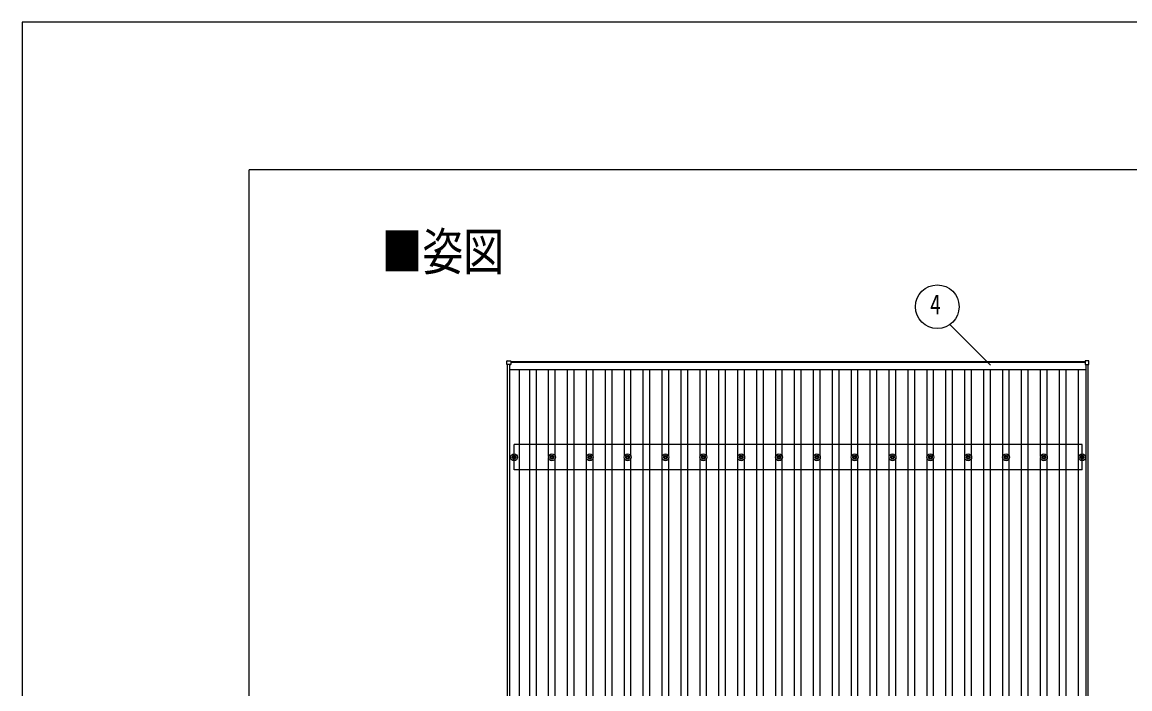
# Model space of a CAD drawing. Units: millimetres, scale not verified. Extents: x -16820 to 16820, y -11880 to 11880.
# Drawn here: x -16820 to -10965, y 8355 to 11880 of the extents above; entities that cross this region are included whole.
import ezdxf
from ezdxf.enums import TextEntityAlignment as Align

# ---------------------------------------------------------------- set-up
doc = ezdxf.new("R2010")
doc.units = ezdxf.units.MM
doc.header["$LTSCALE"] = 50
for name, color, linetype in [('0-2_USER1', 3, 'Continuous'), ('0-5_YKK_13', 4, 'Continuous'), ('0-6_YKK_A1', 4, 'Continuous'), ('0-7_YKK_D', 6, 'Continuous'), ('0-8_YKK_ZWAK', 7, 'Continuous')]:
    doc.layers.add(name, color=color, linetype=linetype)
doc.styles.add('ＭＳ ゴシック', font='')
doc.styles.get('ＭＳ ゴシック').set_extended_font_data('MS Gothic')

msp = doc.modelspace()

# ---------------------------------------------------------------- linework, layer by layer
at = {"layer": '0-5_YKK_13'}
for p, q in [((-14257.72, 10070.32), (-14257.72, 10088.32)), ((-14256.72, 10089.32), (-14238.72, 10089.32)), ((-14237.72, 10088.32), (-14237.72, 10070.32)), ((-11201.12, 10088.32), (-11201.12, 10070.32)), ((-11182.12, 10089.32), (-11200.12, 10089.32)), ((-11181.12, 10070.32), (-11181.12, 10088.32)), ((-14238.72, 10069.32), (-14256.72, 10069.32)), ((-11200.12, 10069.32), (-11182.12, 10069.32)), ((-14229.42, 9581.35), (-14225, 9581.35)), ((-14229.42, 9577.85), (-14225, 9577.85)), ((-14221.17, 9589.6), (-14221.17, 9585.18)), ((-14221.17, 9574.02), (-14221.17, 9569.6)), ((-14217.67, 9589.6), (-14217.67, 9585.18)), ((-14217.67, 9574.02), (-14217.67, 9569.6)), ((-14213.84, 9581.35), (-14209.42, 9581.35)), ((-14213.84, 9577.85), (-14209.42, 9577.85)), ((-14029.42, 9581.35), (-14025, 9581.35)), ((-14029.42, 9577.85), (-14025, 9577.85)), ((-14021.17, 9589.6), (-14021.17, 9585.18)), ((-14021.17, 9574.02), (-14021.17, 9569.6)), ((-14017.67, 9589.6), (-14017.67, 9585.18)), ((-14017.67, 9574.02), (-14017.67, 9569.6)), ((-14013.84, 9581.35), (-14009.42, 9581.35)), ((-14013.84, 9577.85), (-14009.42, 9577.85)), ((-13829.42, 9581.35), (-13825.01, 9581.35)), ((-13829.42, 9577.85), (-13825.01, 9577.85)), ((-13821.17, 9589.6), (-13821.17, 9585.18)), ((-13821.17, 9574.02), (-13821.17, 9569.6)), ((-13817.67, 9589.6), (-13817.67, 9585.18)), ((-13817.67, 9574.02), (-13817.67, 9569.6)), ((-13813.84, 9581.35), (-13809.43, 9581.35)), ((-13813.84, 9577.85), (-13809.43, 9577.85)), ((-13629.42, 9581.35), (-13625.01, 9581.35)), ((-13629.42, 9577.85), (-13625.01, 9577.85)), ((-13621.17, 9589.6), (-13621.17, 9585.18)), ((-13621.17, 9574.02), (-13621.17, 9569.6)), ((-13617.67, 9589.6), (-13617.67, 9585.18)), ((-13617.67, 9574.02), (-13617.67, 9569.6)), ((-13613.84, 9581.35), (-13609.43, 9581.35)), ((-13613.84, 9577.85), (-13609.43, 9577.85)), ((-13429.42, 9581.35), (-13425.01, 9581.35)), ((-13429.42, 9577.85), (-13425.01, 9577.85)), ((-13421.17, 9589.6), (-13421.17, 9585.18)), ((-13421.17, 9574.02), (-13421.17, 9569.6)), ((-13417.67, 9589.6), (-13417.67, 9585.18)), ((-13417.67, 9574.02), (-13417.67, 9569.6)), ((-13413.84, 9581.35), (-13409.43, 9581.35)), ((-13413.84, 9577.85), (-13409.43, 9577.85)), ((-13229.42, 9581.35), (-13225.01, 9581.35)), ((-13229.42, 9577.85), (-13225.01, 9577.85)), ((-13221.17, 9589.6), (-13221.17, 9585.18)), ((-13221.17, 9574.02), (-13221.17, 9569.6)), ((-13217.67, 9589.6), (-13217.67, 9585.18)), ((-13217.67, 9574.02), (-13217.67, 9569.6)), ((-13213.84, 9581.35), (-13209.43, 9581.35)), ((-13213.84, 9577.85), (-13209.43, 9577.85)), ((-13029.42, 9581.35), (-13025.01, 9581.35)), ((-13029.42, 9577.85), (-13025.01, 9577.85)), ((-13021.17, 9589.6), (-13021.17, 9585.18)), ((-13021.17, 9574.02), (-13021.17, 9569.6)), ((-13017.67, 9589.6), (-13017.67, 9585.18)), ((-13017.67, 9574.02), (-13017.67, 9569.6)), ((-13013.84, 9581.35), (-13009.43, 9581.35)), ((-13013.84, 9577.85), (-13009.43, 9577.85)), ((-12829.42, 9581.35), (-12825.01, 9581.35)), ((-12829.42, 9577.85), (-12825.01, 9577.85)), ((-12821.17, 9589.6), (-12821.17, 9585.18)), ((-12821.17, 9574.02), (-12821.17, 9569.6)), ((-12817.67, 9589.6), (-12817.67, 9585.18)), ((-12817.67, 9574.02), (-12817.67, 9569.6)), ((-12813.84, 9581.35), (-12809.43, 9581.35)), ((-12813.84, 9577.85), (-12809.43, 9577.85)), ((-12629.42, 9581.35), (-12625.01, 9581.35)), ((-12629.42, 9577.85), (-12625.01, 9577.85)), ((-12621.17, 9589.6), (-12621.17, 9585.18)), ((-12621.17, 9574.02), (-12621.17, 9569.6)), ((-12617.67, 9589.6), (-12617.67, 9585.18)), ((-12617.67, 9574.02), (-12617.67, 9569.6)), ((-12613.84, 9581.35), (-12609.43, 9581.35)), ((-12613.84, 9577.85), (-12609.43, 9577.85)), ((-12429.42, 9581.35), (-12425.01, 9581.35)), ((-12429.42, 9577.85), (-12425.01, 9577.85)), ((-12421.17, 9589.6), (-12421.17, 9585.18)), ((-12421.17, 9574.02), (-12421.17, 9569.6)), ((-12417.67, 9589.6), (-12417.67, 9585.18)), ((-12417.67, 9574.02), (-12417.67, 9569.6)), ((-12413.84, 9581.35), (-12409.43, 9581.35)), ((-12413.84, 9577.85), (-12409.43, 9577.85)), ((-12229.42, 9581.35), (-12225.01, 9581.35)), ((-12229.42, 9577.85), (-12225.01, 9577.85)), ((-12221.17, 9589.6), (-12221.17, 9585.18)), ((-12221.17, 9574.02), (-12221.17, 9569.6)), ((-12217.67, 9589.6), (-12217.67, 9585.18)), ((-12217.67, 9574.02), (-12217.67, 9569.6)), ((-12213.84, 9581.35), (-12209.43, 9581.35)), ((-12213.84, 9577.85), (-12209.43, 9577.85)), ((-12029.42, 9581.35), (-12025.01, 9581.35)), ((-12029.42, 9577.85), (-12025.01, 9577.85)), ((-12021.17, 9589.6), (-12021.17, 9585.18)), ((-12021.17, 9574.02), (-12021.17, 9569.6)), ((-12017.67, 9589.6), (-12017.67, 9585.18)), ((-12017.67, 9574.02), (-12017.67, 9569.6)), ((-12013.84, 9581.35), (-12009.43, 9581.35)), ((-12013.84, 9577.85), (-12009.43, 9577.85)), ((-11829.42, 9581.35), (-11825.01, 9581.35)), ((-11829.42, 9577.85), (-11825.01, 9577.85)), ((-11821.17, 9589.6), (-11821.17, 9585.18)), ((-11821.17, 9574.02), (-11821.17, 9569.6)), ((-11817.67, 9589.6), (-11817.67, 9585.18)), ((-11817.67, 9574.02), (-11817.67, 9569.6)), ((-11813.84, 9581.35), (-11809.43, 9581.35)), ((-11813.84, 9577.85), (-11809.43, 9577.85)), ((-11629.42, 9581.35), (-11625.01, 9581.35)), ((-11629.42, 9577.85), (-11625.01, 9577.85)), ((-11621.17, 9589.6), (-11621.17, 9585.18)), ((-11621.17, 9574.02), (-11621.17, 9569.6)), ((-11617.67, 9589.6), (-11617.67, 9585.18)), ((-11617.67, 9574.02), (-11617.67, 9569.6)), ((-11613.84, 9581.35), (-11609.43, 9581.35)), ((-11613.84, 9577.85), (-11609.43, 9577.85)), ((-11429.42, 9581.35), (-11425.01, 9581.35)), ((-11429.42, 9577.85), (-11425.01, 9577.85)), ((-11421.17, 9589.6), (-11421.17, 9585.18)), ((-11421.17, 9574.02), (-11421.17, 9569.6)), ((-11417.67, 9589.6), (-11417.67, 9585.18)), ((-11417.67, 9574.02), (-11417.67, 9569.6)), ((-11413.84, 9581.35), (-11409.43, 9581.35)), ((-11413.84, 9577.85), (-11409.43, 9577.85)), ((-11226.67, 9581.35), (-11222.26, 9581.35)), ((-11226.67, 9577.85), (-11222.26, 9577.85)), ((-11218.42, 9589.6), (-11218.42, 9585.18)), ((-11218.42, 9574.02), (-11218.42, 9569.6)), ((-11214.92, 9589.6), (-11214.92, 9585.18)), ((-11214.92, 9574.02), (-11214.92, 9569.6)), ((-11211.09, 9581.35), (-11206.68, 9581.35)), ((-11211.09, 9577.85), (-11206.68, 9577.85))]:
    msp.add_line(p, q, dxfattribs=at)
for centre, radius in [((-14219.42, 9579.6), 18.25), ((-14219.42, 9579.6), 10.15), ((-14219.42, 9579.6), 5.85), ((-14219.42, 9579.6), 5.25), ((-14019.42, 9579.6), 18.25), ((-14019.42, 9579.6), 10.15), ((-14019.42, 9579.6), 5.85), ((-14019.42, 9579.6), 5.25), ((-13819.42, 9579.6), 18.25), ((-13819.42, 9579.6), 10.15), ((-13819.42, 9579.6), 5.85), ((-13819.42, 9579.6), 5.25), ((-13619.42, 9579.6), 18.25), ((-13619.42, 9579.6), 10.15), ((-13619.42, 9579.6), 5.85), ((-13619.42, 9579.6), 5.25), ((-13419.42, 9579.6), 18.25), ((-13419.42, 9579.6), 10.15), ((-13419.42, 9579.6), 5.85), ((-13419.42, 9579.6), 5.25), ((-13219.42, 9579.6), 18.25), ((-13219.42, 9579.6), 10.15), ((-13219.42, 9579.6), 5.85), ((-13219.42, 9579.6), 5.25), ((-13019.42, 9579.6), 18.25), ((-13019.42, 9579.6), 10.15), ((-13019.42, 9579.6), 5.85), ((-13019.42, 9579.6), 5.25), ((-12819.42, 9579.6), 18.25), ((-12819.42, 9579.6), 10.15), ((-12819.42, 9579.6), 5.85), ((-12819.42, 9579.6), 5.25), ((-12619.42, 9579.6), 18.25), ((-12619.42, 9579.6), 10.15), ((-12619.42, 9579.6), 5.85), ((-12619.42, 9579.6), 5.25), ((-12419.42, 9579.6), 18.25), ((-12419.42, 9579.6), 10.15), ((-12419.42, 9579.6), 5.85), ((-12419.42, 9579.6), 5.25), ((-12219.42, 9579.6), 18.25), ((-12219.42, 9579.6), 10.15), ((-12219.42, 9579.6), 5.85), ((-12219.42, 9579.6), 5.25), ((-12019.42, 9579.6), 18.25), ((-12019.42, 9579.6), 10.15), ((-12019.42, 9579.6), 5.85), ((-12019.42, 9579.6), 5.25), ((-11819.42, 9579.6), 18.25), ((-11819.42, 9579.6), 10.15), ((-11819.42, 9579.6), 5.85), ((-11819.42, 9579.6), 5.25), ((-11619.42, 9579.6), 18.25), ((-11619.42, 9579.6), 10.15), ((-11619.42, 9579.6), 5.85), ((-11619.42, 9579.6), 5.25), ((-11419.42, 9579.6), 18.25), ((-11419.42, 9579.6), 10.15), ((-11419.42, 9579.6), 5.85), ((-11419.42, 9579.6), 5.25), ((-11216.67, 9579.6), 18.25), ((-11216.67, 9579.6), 10.15), ((-11216.67, 9579.6), 5.85), ((-11216.67, 9579.6), 5.25)]:
    msp.add_circle(centre, radius, dxfattribs=at)
for centre, start, end in [((-14256.72, 10088.32), 90, 180), ((-14238.72, 10088.32), 0, 90), ((-11200.12, 10088.32), 90, 180), ((-11182.12, 10088.32), 0, 90), ((-14256.72, 10070.32), 180, 270), ((-14238.72, 10070.32), 270, 0), ((-11200.12, 10070.32), 180, 270), ((-11182.12, 10070.32), 270, 0)]:
    msp.add_arc(centre, 1, start, end, dxfattribs=at)
at = {"layer": '0-6_YKK_A1'}
for p, q in [((-14237.72, 10086.02), (-11201.12, 10086.02)), ((-11201.12, 10081.24), (-14237.72, 10081.24)), ((-14254.42, 4689.53), (-14254.42, 10069.32)), ((-14242.42, 4704.53), (-14242.42, 10069.32)), ((-14242.42, 10043.23), (-11196.42, 10043.23)), ((-14192.92, 10043.23), (-14192.92, -687.01)), ((-14136.92, -687.01), (-14136.92, 10043.23)), ((-14101.92, -687.01), (-14101.92, 10043.23)), ((-14036.92, 9584.78), (-14036.92, 10043.23)), ((-14001.92, 9584.78), (-14001.92, 10043.23)), ((-13936.92, -687.01), (-13936.92, 10043.23)), ((-13901.92, -687.01), (-13901.92, 10043.23)), ((-13836.92, 9584.79), (-13836.92, 10043.23)), ((-13801.92, 9584.77), (-13801.92, 10043.23)), ((-13736.92, -687.01), (-13736.92, 10043.23)), ((-13701.92, -687.01), (-13701.92, 10043.23)), ((-13636.92, 9584.79), (-13636.92, 10043.23)), ((-13601.92, 9584.77), (-13601.92, 10043.23)), ((-13536.92, -687.01), (-13536.92, 10043.23)), ((-13501.92, -687.01), (-13501.92, 10043.23)), ((-13436.92, 9584.79), (-13436.92, 10043.23)), ((-13401.92, 9584.77), (-13401.92, 10043.23)), ((-13336.92, -687.01), (-13336.92, 10043.23)), ((-13301.92, -687.01), (-13301.92, 10043.23)), ((-13236.92, 9584.79), (-13236.92, 10043.23)), ((-13201.92, 9584.77), (-13201.92, 10043.23)), ((-13136.92, -687.01), (-13136.92, 10043.23)), ((-13101.92, -687.01), (-13101.92, 10043.23)), ((-13036.92, 9584.79), (-13036.92, 10043.23)), ((-13001.92, 9584.77), (-13001.92, 10043.23)), ((-12936.92, -687.01), (-12936.92, 10043.23)), ((-12901.92, -687.01), (-12901.92, 10043.23)), ((-12836.92, 9584.79), (-12836.92, 10043.23)), ((-12801.92, 9584.77), (-12801.92, 10043.23)), ((-12736.92, -687.01), (-12736.92, 10043.23)), ((-12701.92, -687.01), (-12701.92, 10043.23)), ((-12636.92, 9584.79), (-12636.92, 10043.23)), ((-12601.92, 9584.77), (-12601.92, 10043.23)), ((-12536.92, -687.01), (-12536.92, 10043.23)), ((-12501.92, -687.01), (-12501.92, 10043.23)), ((-12436.92, 9584.79), (-12436.92, 10043.23)), ((-12401.92, 9584.77), (-12401.92, 10043.23)), ((-12336.92, -687.01), (-12336.92, 10043.23)), ((-12301.92, -687.01), (-12301.92, 10043.23)), ((-12236.92, 9584.79), (-12236.92, 10043.23)), ((-12201.92, 9584.77), (-12201.92, 10043.23)), ((-12136.92, -687.01), (-12136.92, 10043.23)), ((-12101.92, -687.01), (-12101.92, 10043.23)), ((-12036.92, 9584.79), (-12036.92, 10043.23)), ((-12001.92, 9584.77), (-12001.92, 10043.23)), ((-11936.92, -687.01), (-11936.92, 10043.23)), ((-11901.92, -687.01), (-11901.92, 10043.23)), ((-11836.92, 9584.79), (-11836.92, 10043.23)), ((-11801.92, 9584.77), (-11801.92, 10043.23)), ((-11736.92, -687.01), (-11736.92, 10043.23)), ((-11701.92, -687.01), (-11701.92, 10043.23)), ((-11636.92, 9584.79), (-11636.92, 10043.23)), ((-11601.92, 9584.77), (-11601.92, 10043.23)), ((-11536.92, -687.01), (-11536.92, 10043.23)), ((-11501.92, -687.01), (-11501.92, 10043.23)), ((-11436.92, 9584.79), (-11436.92, 10043.23)), ((-11401.92, 9584.77), (-11401.92, 10043.23)), ((-11336.92, -687.01), (-11336.92, 10043.23)), ((-11301.92, -687.01), (-11301.92, 10043.23)), ((-11236.92, -687.01), (-11236.92, 10043.23)), ((-11196.42, 4704.53), (-11196.42, 10069.32)), ((-11184.42, 4689.53), (-11184.42, 10069.32)), ((-11216.67, 9646.6), (-14219.42, 9646.6)), ((-14219.42, 9512.6), (-14219.42, 9646.6)), ((-11216.67, 9512.6), (-11216.67, 9646.6)), ((-14036.92, 8184.78), (-14036.92, 9574.42)), ((-14001.92, 8184.78), (-14001.92, 9574.42)), ((-13836.92, 8184.79), (-13836.92, 9574.41)), ((-13801.92, 8184.77), (-13801.92, 9574.43)), ((-13636.92, 8184.79), (-13636.92, 9574.41)), ((-13601.92, 8184.77), (-13601.92, 9574.43)), ((-13436.92, 8184.79), (-13436.92, 9574.41)), ((-13401.92, 8184.77), (-13401.92, 9574.43)), ((-13236.92, 8184.79), (-13236.92, 9574.41)), ((-13201.92, 8184.77), (-13201.92, 9574.43)), ((-13036.92, 8184.79), (-13036.92, 9574.41)), ((-13001.92, 8184.77), (-13001.92, 9574.43)), ((-12836.92, 8184.79), (-12836.92, 9574.41)), ((-12801.92, 8184.77), (-12801.92, 9574.43)), ((-12636.92, 8184.79), (-12636.92, 9574.41)), ((-12601.92, 8184.77), (-12601.92, 9574.43)), ((-12436.92, 8184.79), (-12436.92, 9574.41)), ((-12401.92, 8184.77), (-12401.92, 9574.43)), ((-12236.92, 8184.79), (-12236.92, 9574.41)), ((-12201.92, 8184.77), (-12201.92, 9574.43)), ((-12036.92, 8184.79), (-12036.92, 9574.41)), ((-12001.92, 8184.77), (-12001.92, 9574.43)), ((-11836.92, 8184.79), (-11836.92, 9574.41)), ((-11801.92, 8184.77), (-11801.92, 9574.43)), ((-11636.92, 8184.79), (-11636.92, 9574.41)), ((-11601.92, 8184.77), (-11601.92, 9574.43)), ((-11436.92, 8184.79), (-11436.92, 9574.41)), ((-11401.92, 8184.77), (-11401.92, 9574.43)), ((-11216.67, 9512.6), (-14219.42, 9512.6))]:
    msp.add_line(p, q, dxfattribs=at)
at = {"layer": '0-7_YKK_D'}
msp.add_line((-11700.69, 10065.76), (-11916.29, 10281.36), dxfattribs=at)
msp.add_circle((-11982.7, 10375.48), 115.2, dxfattribs=at)
at = {"layer": '0-8_YKK_ZWAK'}
for p in [(15580.08, 11100), (-15619.92, -10100)]:
    msp.add_line(p, (-15619.92, 11100), dxfattribs=at)
msp.add_lwpolyline([(-16820, -11880), (16820, -11880), (16820, 11880), (-16820, 11880)], close=True, dxfattribs=at)

# ---------------------------------------------------------------- texts
at = {"layer": '0-2_USER1', "style": 'ＭＳ ゴシック', "width": 0.8}
msp.add_text('■姿図', height=197.9, dxfattribs=at).set_placement((-14920.39, 10508.59), align=Align.BOTTOM_LEFT)
at = {"layer": '0-7_YKK_D', "style": 'ＭＳ ゴシック', "width": 0.8}
msp.add_text('4', height=105.6, dxfattribs=at).set_placement((-12021.1, 10303.48), align=Align.BOTTOM_LEFT)

doc.saveas('drawing.dxf')
